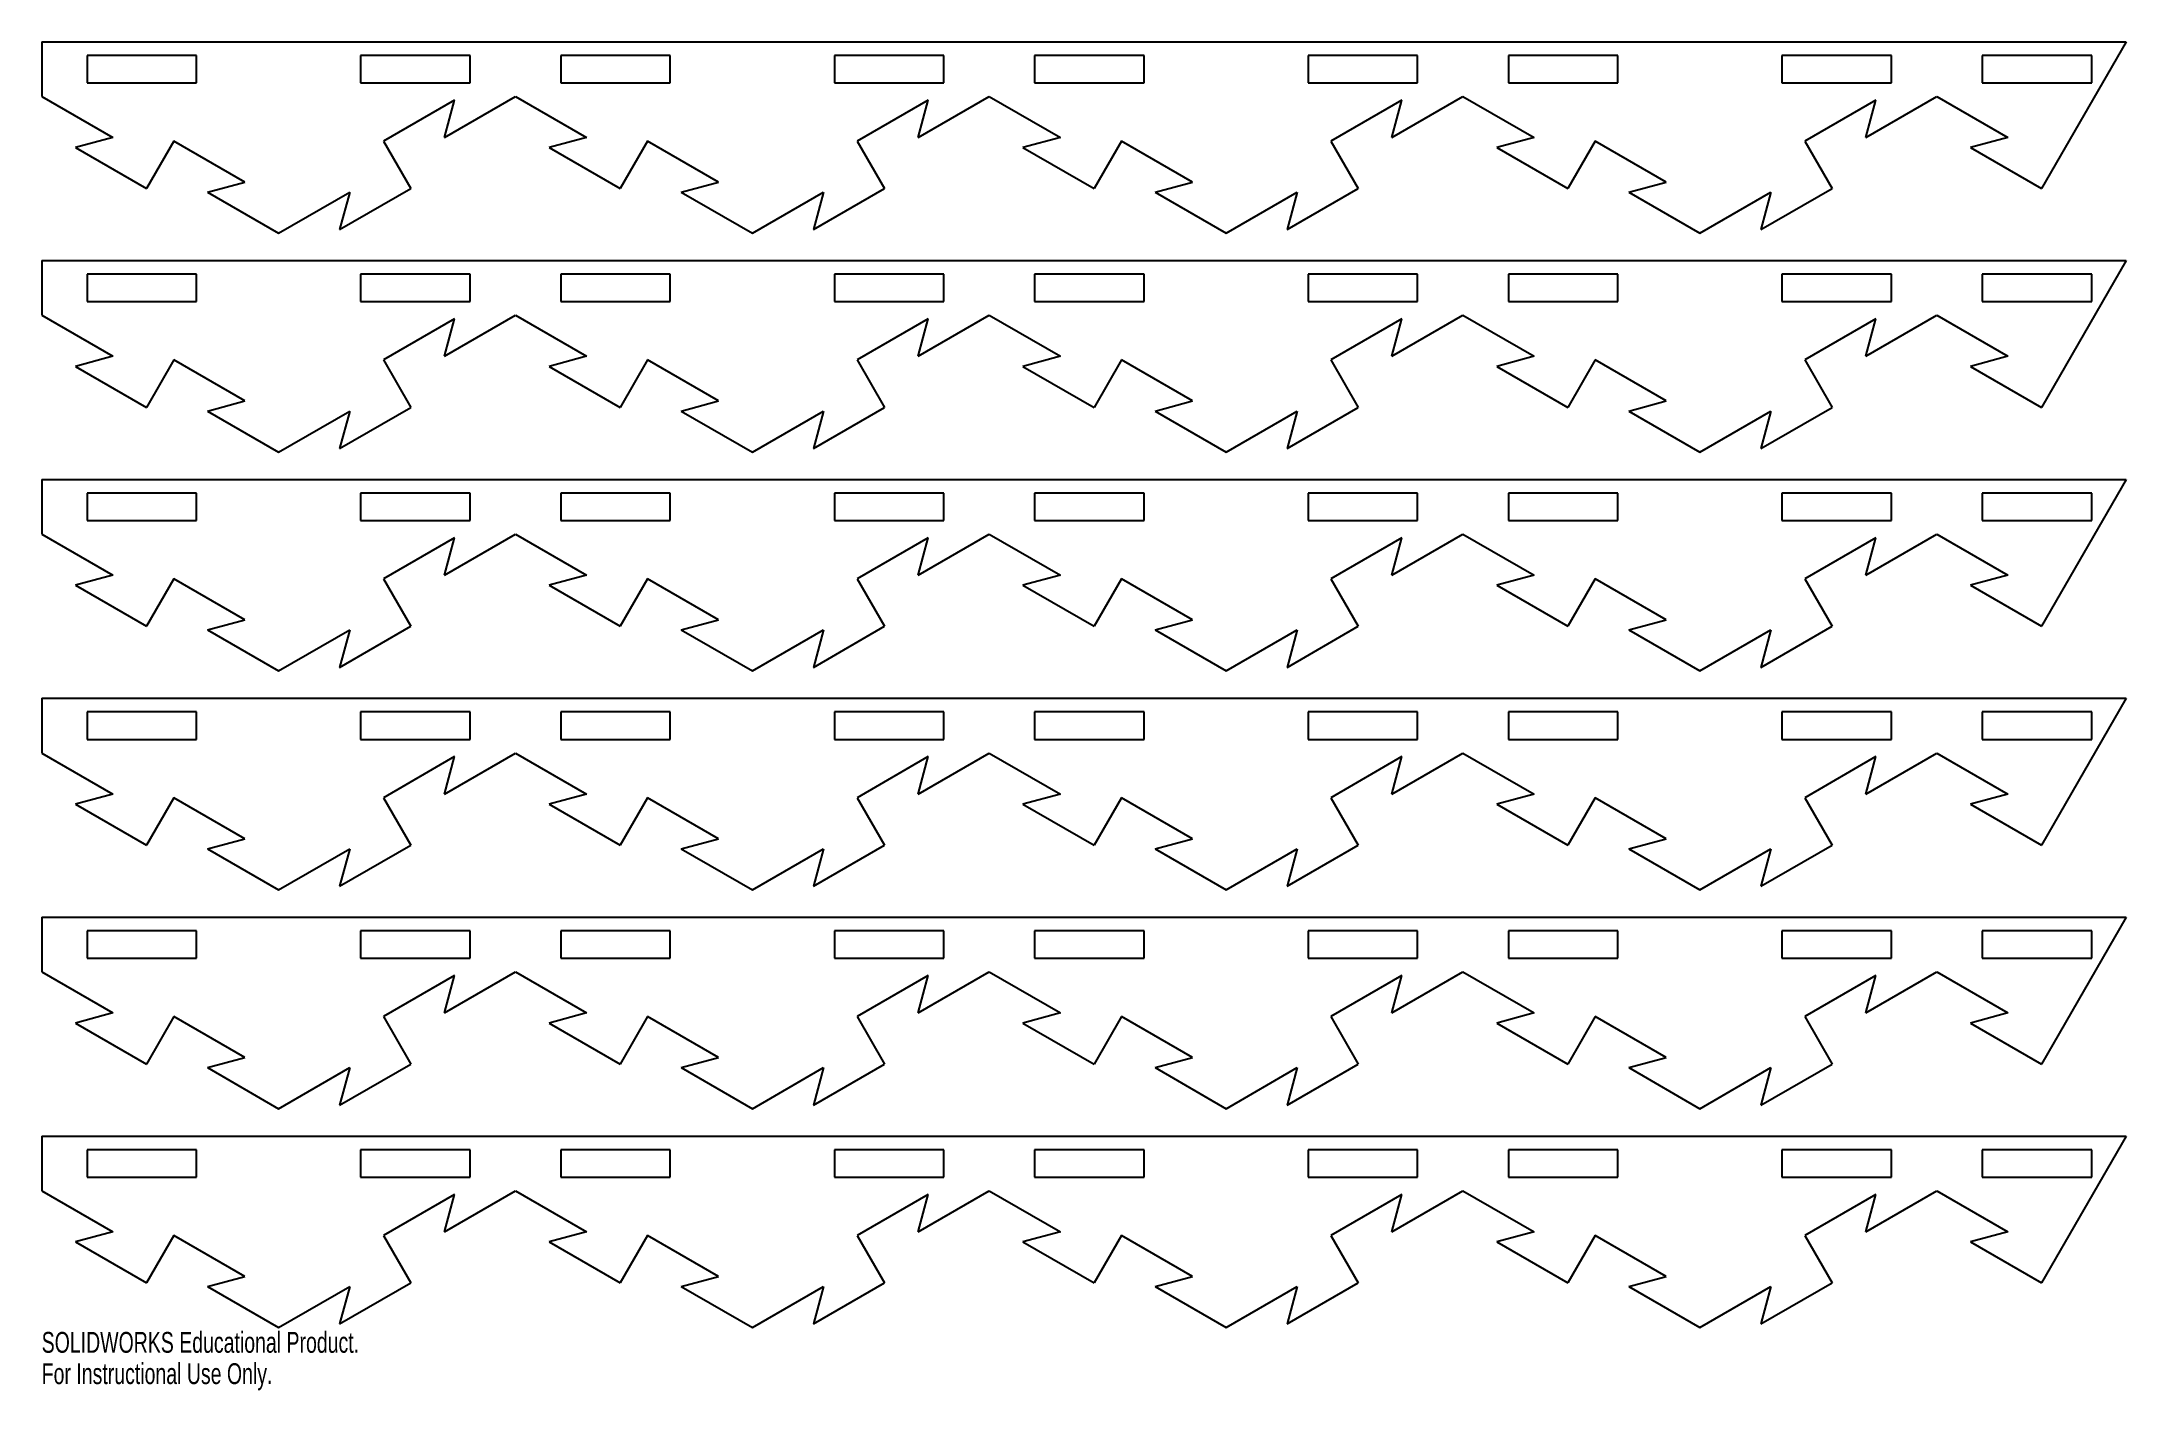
# Model space of a CAD drawing. Header units: inches. Extents: x -2.2 to 16.9, y -11.8 to 0.5.
import ezdxf

# ---------------------------------------------------------------- set-up
doc = ezdxf.new("R2010")
doc.units = ezdxf.units.IN
doc.header["$MEASUREMENT"] = 0
doc.styles.add('SLDTEXTSTYLE0', font='TXT', dxfattribs={"width": 0.7})

msp = doc.modelspace()

# ---------------------------------------------------------------- linework, layer by layer
at = {"color": 7, "linetype": 'Continuous', "lineweight": 25}
for p, q in [((-2.165, 0.5), (16.887, 0.5)), ((-2.165, 0.5), (-2.165, 0)), ((16.887, 0.5), (16.113, -0.842)), ((-0.75, 0.375), (-1.75, 0.375)), ((-1.75, 0.375), (-1.75, 0.125)), ((-0.75, 0.125), (-0.75, 0.375)), ((1.75, 0.375), (0.75, 0.375)), ((0.75, 0.375), (0.75, 0.125)), ((1.75, 0.125), (1.75, 0.375)), ((3.58, 0.375), (2.58, 0.375)), ((2.58, 0.375), (2.58, 0.125)), ((3.58, 0.125), (3.58, 0.375)), ((6.08, 0.375), (5.08, 0.375)), ((5.08, 0.375), (5.08, 0.125)), ((6.08, 0.125), (6.08, 0.375)), ((7.91, 0.375), (6.91, 0.375)), ((6.91, 0.375), (6.91, 0.125)), ((7.91, 0.125), (7.91, 0.375)), ((10.41, 0.375), (9.41, 0.375)), ((9.41, 0.375), (9.41, 0.125)), ((10.41, 0.125), (10.41, 0.375)), ((12.24, 0.375), (11.24, 0.375)), ((11.24, 0.375), (11.24, 0.125)), ((12.24, 0.125), (12.24, 0.375)), ((14.74, 0.375), (13.74, 0.375)), ((13.74, 0.375), (13.74, 0.125)), ((14.74, 0.125), (14.74, 0.375)), ((16.571, 0.375), (15.571, 0.375)), ((15.571, 0.375), (15.571, 0.125)), ((16.571, 0.125), (16.571, 0.375)), ((-2.165, 0), (-1.516, -0.375)), ((-1.75, 0.125), (-0.75, 0.125)), ((0.75, 0.125), (1.75, 0.125)), ((1.516, -0.375), (2.165, 0)), ((2.165, 0), (2.815, -0.375)), ((2.58, 0.125), (3.58, 0.125)), ((5.08, 0.125), (6.08, 0.125)), ((5.846, -0.375), (6.495, 0)), ((6.495, 0), (7.145, -0.375)), ((6.91, 0.125), (7.91, 0.125)), ((9.41, 0.125), (10.41, 0.125)), ((10.176, -0.375), (10.825, 0)), ((10.825, 0), (11.475, -0.375)), ((11.24, 0.125), (12.24, 0.125)), ((13.74, 0.125), (14.74, 0.125)), ((14.506, -0.375), (15.155, 0)), ((15.155, 0), (15.805, -0.375)), ((15.571, 0.125), (16.571, 0.125)), ((1.607, -0.033), (0.958, -0.408)), ((1.516, -0.375), (1.607, -0.033)), ((5.937, -0.033), (5.288, -0.408)), ((5.846, -0.375), (5.937, -0.033)), ((10.267, -0.033), (9.618, -0.408)), ((10.176, -0.375), (10.267, -0.033)), ((14.597, -0.033), (13.948, -0.408)), ((14.506, -0.375), (14.597, -0.033)), ((-1.516, -0.375), (-1.857, -0.467)), ((2.815, -0.375), (2.473, -0.467)), ((7.145, -0.375), (6.803, -0.467)), ((11.475, -0.375), (11.133, -0.467)), ((15.805, -0.375), (15.463, -0.467)), ((-1.857, -0.467), (-1.208, -0.842)), ((-0.958, -0.408), (-1.208, -0.842)), ((-0.308, -0.783), (-0.958, -0.408)), ((0.958, -0.408), (1.208, -0.842)), ((2.473, -0.467), (3.123, -0.842)), ((3.373, -0.408), (3.123, -0.842)), ((4.022, -0.783), (3.373, -0.408)), ((5.288, -0.408), (5.538, -0.842)), ((6.803, -0.467), (7.453, -0.842)), ((7.703, -0.408), (7.453, -0.842)), ((8.352, -0.783), (7.703, -0.408)), ((9.618, -0.408), (9.868, -0.842)), ((11.133, -0.467), (11.783, -0.842)), ((12.033, -0.408), (11.783, -0.842)), ((12.682, -0.783), (12.033, -0.408)), ((13.948, -0.408), (14.198, -0.842)), ((15.463, -0.467), (16.113, -0.842)), ((-0.65, -0.875), (-0.308, -0.783)), ((-0.65, -0.875), (0, -1.25)), ((0, -1.25), (0.65, -0.875)), ((0.558, -1.217), (1.208, -0.842)), ((0.65, -0.875), (0.558, -1.217)), ((3.681, -0.875), (4.022, -0.783)), ((3.681, -0.875), (4.33, -1.25)), ((4.33, -1.25), (4.98, -0.875)), ((4.888, -1.217), (5.538, -0.842)), ((4.98, -0.875), (4.888, -1.217)), ((8.011, -0.875), (8.352, -0.783)), ((8.011, -0.875), (8.66, -1.25)), ((8.66, -1.25), (9.31, -0.875)), ((9.218, -1.217), (9.868, -0.842)), ((9.31, -0.875), (9.218, -1.217)), ((12.341, -0.875), (12.682, -0.783)), ((12.341, -0.875), (12.99, -1.25)), ((12.99, -1.25), (13.64, -0.875)), ((13.548, -1.217), (14.198, -0.842)), ((13.64, -0.875), (13.548, -1.217)), ((-2.165, -1.5), (16.887, -1.5)), ((-2.165, -1.5), (-2.165, -2)), ((16.887, -1.5), (16.113, -2.842)), ((-0.75, -1.625), (-1.75, -1.625)), ((-1.75, -1.625), (-1.75, -1.875)), ((-0.75, -1.875), (-0.75, -1.625)), ((0.75, -1.625), (0.75, -1.875)), ((1.75, -1.625), (0.75, -1.625)), ((1.75, -1.875), (1.75, -1.625)), ((3.58, -1.625), (2.58, -1.625)), ((2.58, -1.625), (2.58, -1.875)), ((3.58, -1.875), (3.58, -1.625)), ((6.08, -1.625), (5.08, -1.625)), ((5.08, -1.625), (5.08, -1.875)), ((6.08, -1.875), (6.08, -1.625)), ((7.91, -1.625), (6.91, -1.625)), ((6.91, -1.625), (6.91, -1.875)), ((7.91, -1.875), (7.91, -1.625)), ((10.41, -1.625), (9.41, -1.625)), ((9.41, -1.625), (9.41, -1.875)), ((10.41, -1.875), (10.41, -1.625)), ((12.24, -1.625), (11.24, -1.625)), ((11.24, -1.625), (11.24, -1.875)), ((12.24, -1.875), (12.24, -1.625)), ((14.74, -1.625), (13.74, -1.625)), ((13.74, -1.625), (13.74, -1.875)), ((14.74, -1.875), (14.74, -1.625)), ((16.571, -1.625), (15.571, -1.625)), ((15.571, -1.625), (15.571, -1.875)), ((16.571, -1.875), (16.571, -1.625)), ((-1.75, -1.875), (-0.75, -1.875)), ((0.75, -1.875), (1.75, -1.875)), ((2.58, -1.875), (3.58, -1.875)), ((5.08, -1.875), (6.08, -1.875)), ((6.91, -1.875), (7.91, -1.875)), ((9.41, -1.875), (10.41, -1.875)), ((11.24, -1.875), (12.24, -1.875)), ((13.74, -1.875), (14.74, -1.875)), ((15.571, -1.875), (16.571, -1.875)), ((-2.165, -2), (-1.516, -2.375)), ((1.607, -2.033), (0.958, -2.408)), ((1.516, -2.375), (2.165, -2)), ((1.516, -2.375), (1.607, -2.033)), ((2.165, -2), (2.815, -2.375)), ((5.937, -2.033), (5.288, -2.408)), ((5.846, -2.375), (6.495, -2)), ((5.846, -2.375), (5.937, -2.033)), ((6.495, -2), (7.145, -2.375)), ((10.267, -2.033), (9.618, -2.408)), ((10.176, -2.375), (10.825, -2)), ((10.176, -2.375), (10.267, -2.033)), ((10.825, -2), (11.475, -2.375)), ((14.597, -2.033), (13.948, -2.408)), ((14.506, -2.375), (15.155, -2)), ((14.506, -2.375), (14.597, -2.033)), ((15.155, -2), (15.805, -2.375)), ((-1.516, -2.375), (-1.857, -2.467)), ((-1.857, -2.467), (-1.208, -2.842)), ((-0.958, -2.408), (-1.208, -2.842)), ((-0.308, -2.783), (-0.958, -2.408)), ((0.958, -2.408), (1.208, -2.842)), ((2.815, -2.375), (2.473, -2.467)), ((2.473, -2.467), (3.123, -2.842)), ((3.373, -2.408), (3.123, -2.842)), ((4.022, -2.783), (3.373, -2.408)), ((5.288, -2.408), (5.538, -2.842)), ((7.145, -2.375), (6.803, -2.467)), ((6.803, -2.467), (7.453, -2.842)), ((7.703, -2.408), (7.453, -2.842)), ((8.352, -2.783), (7.703, -2.408)), ((9.618, -2.408), (9.868, -2.842)), ((11.475, -2.375), (11.133, -2.467)), ((11.133, -2.467), (11.783, -2.842)), ((12.033, -2.408), (11.783, -2.842)), ((12.682, -2.783), (12.033, -2.408)), ((13.948, -2.408), (14.198, -2.842)), ((15.805, -2.375), (15.463, -2.467)), ((15.463, -2.467), (16.113, -2.842)), ((-0.65, -2.875), (-0.308, -2.783)), ((0.558, -3.217), (1.208, -2.842)), ((3.681, -2.875), (4.022, -2.783)), ((4.888, -3.217), (5.538, -2.842)), ((8.011, -2.875), (8.352, -2.783)), ((9.218, -3.217), (9.868, -2.842)), ((12.341, -2.875), (12.682, -2.783)), ((13.548, -3.217), (14.198, -2.842)), ((-0.65, -2.875), (0, -3.25)), ((0, -3.25), (0.65, -2.875)), ((0.65, -2.875), (0.558, -3.217)), ((3.681, -2.875), (4.33, -3.25)), ((4.33, -3.25), (4.98, -2.875)), ((4.98, -2.875), (4.888, -3.217)), ((8.011, -2.875), (8.66, -3.25)), ((8.66, -3.25), (9.31, -2.875)), ((9.31, -2.875), (9.218, -3.217)), ((12.341, -2.875), (12.99, -3.25)), ((12.99, -3.25), (13.64, -2.875)), ((13.64, -2.875), (13.548, -3.217)), ((-2.165, -3.5), (16.887, -3.5)), ((-2.165, -3.5), (-2.165, -4)), ((16.887, -3.5), (16.113, -4.842)), ((-0.75, -3.625), (-1.75, -3.625)), ((-1.75, -3.625), (-1.75, -3.875)), ((-0.75, -3.875), (-0.75, -3.625)), ((1.75, -3.625), (0.75, -3.625)), ((0.75, -3.625), (0.75, -3.875)), ((1.75, -3.875), (1.75, -3.625)), ((3.58, -3.625), (2.58, -3.625)), ((2.58, -3.625), (2.58, -3.875)), ((3.58, -3.875), (3.58, -3.625)), ((6.08, -3.625), (5.08, -3.625)), ((5.08, -3.625), (5.08, -3.875)), ((6.08, -3.875), (6.08, -3.625)), ((7.91, -3.625), (6.91, -3.625)), ((6.91, -3.625), (6.91, -3.875)), ((7.91, -3.875), (7.91, -3.625)), ((10.41, -3.625), (9.41, -3.625)), ((9.41, -3.625), (9.41, -3.875)), ((10.41, -3.875), (10.41, -3.625)), ((12.24, -3.625), (11.24, -3.625)), ((11.24, -3.625), (11.24, -3.875)), ((12.24, -3.875), (12.24, -3.625)), ((14.74, -3.625), (13.74, -3.625)), ((13.74, -3.625), (13.74, -3.875)), ((14.74, -3.875), (14.74, -3.625)), ((16.571, -3.625), (15.571, -3.625)), ((15.571, -3.625), (15.571, -3.875)), ((16.571, -3.875), (16.571, -3.625)), ((-2.165, -4), (-1.516, -4.375)), ((-1.75, -3.875), (-0.75, -3.875)), ((0.75, -3.875), (1.75, -3.875)), ((1.516, -4.375), (2.165, -4)), ((2.165, -4), (2.815, -4.375)), ((2.58, -3.875), (3.58, -3.875)), ((5.08, -3.875), (6.08, -3.875)), ((5.846, -4.375), (6.495, -4)), ((6.495, -4), (7.145, -4.375)), ((6.91, -3.875), (7.91, -3.875)), ((9.41, -3.875), (10.41, -3.875)), ((10.176, -4.375), (10.825, -4)), ((10.825, -4), (11.475, -4.375)), ((11.24, -3.875), (12.24, -3.875)), ((13.74, -3.875), (14.74, -3.875)), ((14.506, -4.375), (15.155, -4)), ((15.155, -4), (15.805, -4.375)), ((15.571, -3.875), (16.571, -3.875)), ((1.607, -4.033), (0.958, -4.408)), ((1.516, -4.375), (1.607, -4.033)), ((5.937, -4.033), (5.288, -4.408)), ((5.846, -4.375), (5.937, -4.033)), ((10.267, -4.033), (9.618, -4.408)), ((10.176, -4.375), (10.267, -4.033)), ((14.597, -4.033), (13.948, -4.408)), ((14.506, -4.375), (14.597, -4.033)), ((-1.516, -4.375), (-1.857, -4.467)), ((2.815, -4.375), (2.473, -4.467)), ((7.145, -4.375), (6.803, -4.467)), ((11.475, -4.375), (11.133, -4.467)), ((15.805, -4.375), (15.463, -4.467)), ((-1.857, -4.467), (-1.208, -4.842)), ((-0.958, -4.408), (-1.208, -4.842)), ((-0.308, -4.783), (-0.958, -4.408)), ((0.958, -4.408), (1.208, -4.842)), ((2.473, -4.467), (3.123, -4.842)), ((3.373, -4.408), (3.123, -4.842)), ((4.022, -4.783), (3.373, -4.408)), ((5.288, -4.408), (5.538, -4.842)), ((6.803, -4.467), (7.453, -4.842)), ((7.703, -4.408), (7.453, -4.842)), ((8.352, -4.783), (7.703, -4.408)), ((9.618, -4.408), (9.868, -4.842)), ((11.133, -4.467), (11.783, -4.842)), ((12.033, -4.408), (11.783, -4.842)), ((12.682, -4.783), (12.033, -4.408)), ((13.948, -4.408), (14.198, -4.842)), ((15.463, -4.467), (16.113, -4.842)), ((-0.65, -4.875), (-0.308, -4.783)), ((-0.65, -4.875), (0, -5.25)), ((0, -5.25), (0.65, -4.875)), ((0.558, -5.217), (1.208, -4.842)), ((0.65, -4.875), (0.558, -5.217)), ((3.681, -4.875), (4.022, -4.783)), ((3.681, -4.875), (4.33, -5.25)), ((4.33, -5.25), (4.98, -4.875)), ((4.888, -5.217), (5.538, -4.842)), ((4.98, -4.875), (4.888, -5.217)), ((8.011, -4.875), (8.352, -4.783)), ((8.011, -4.875), (8.66, -5.25)), ((8.66, -5.25), (9.31, -4.875)), ((9.218, -5.217), (9.868, -4.842)), ((9.31, -4.875), (9.218, -5.217)), ((12.341, -4.875), (12.682, -4.783)), ((12.341, -4.875), (12.99, -5.25)), ((12.99, -5.25), (13.64, -4.875)), ((13.548, -5.217), (14.198, -4.842)), ((13.64, -4.875), (13.548, -5.217)), ((-2.165, -5.5), (16.887, -5.5)), ((-2.165, -5.5), (-2.165, -6)), ((16.887, -5.5), (16.113, -6.842)), ((-0.75, -5.625), (-1.75, -5.625)), ((-1.75, -5.625), (-1.75, -5.875)), ((-0.75, -5.875), (-0.75, -5.625)), ((1.75, -5.625), (0.75, -5.625)), ((0.75, -5.625), (0.75, -5.875)), ((1.75, -5.875), (1.75, -5.625)), ((3.58, -5.625), (2.58, -5.625)), ((2.58, -5.625), (2.58, -5.875)), ((3.58, -5.875), (3.58, -5.625)), ((6.08, -5.625), (5.08, -5.625)), ((5.08, -5.625), (5.08, -5.875)), ((6.08, -5.875), (6.08, -5.625)), ((7.91, -5.625), (6.91, -5.625)), ((6.91, -5.625), (6.91, -5.875)), ((7.91, -5.875), (7.91, -5.625)), ((10.41, -5.625), (9.41, -5.625)), ((9.41, -5.625), (9.41, -5.875)), ((10.41, -5.875), (10.41, -5.625)), ((12.24, -5.625), (11.24, -5.625)), ((11.24, -5.625), (11.24, -5.875)), ((12.24, -5.875), (12.24, -5.625)), ((14.74, -5.625), (13.74, -5.625)), ((13.74, -5.625), (13.74, -5.875)), ((14.74, -5.875), (14.74, -5.625)), ((16.571, -5.625), (15.571, -5.625)), ((15.571, -5.625), (15.571, -5.875)), ((16.571, -5.875), (16.571, -5.625)), ((-1.75, -5.875), (-0.75, -5.875)), ((0.75, -5.875), (1.75, -5.875)), ((2.58, -5.875), (3.58, -5.875)), ((5.08, -5.875), (6.08, -5.875)), ((6.91, -5.875), (7.91, -5.875)), ((9.41, -5.875), (10.41, -5.875)), ((11.24, -5.875), (12.24, -5.875)), ((13.74, -5.875), (14.74, -5.875)), ((15.571, -5.875), (16.571, -5.875)), ((-2.165, -6), (-1.516, -6.375)), ((1.607, -6.033), (0.958, -6.408)), ((1.516, -6.375), (2.165, -6)), ((1.516, -6.375), (1.607, -6.033)), ((2.165, -6), (2.815, -6.375)), ((5.937, -6.033), (5.288, -6.408)), ((5.846, -6.375), (6.495, -6)), ((5.846, -6.375), (5.937, -6.033)), ((6.495, -6), (7.145, -6.375)), ((10.267, -6.033), (9.618, -6.408)), ((10.176, -6.375), (10.825, -6)), ((10.176, -6.375), (10.267, -6.033)), ((10.825, -6), (11.475, -6.375)), ((14.597, -6.033), (13.948, -6.408)), ((14.506, -6.375), (15.155, -6)), ((14.506, -6.375), (14.597, -6.033)), ((15.155, -6), (15.805, -6.375)), ((-1.516, -6.375), (-1.857, -6.467)), ((-1.857, -6.467), (-1.208, -6.842)), ((-0.958, -6.408), (-1.208, -6.842)), ((-0.308, -6.783), (-0.958, -6.408)), ((0.958, -6.408), (1.208, -6.842)), ((2.815, -6.375), (2.473, -6.467)), ((2.473, -6.467), (3.123, -6.842)), ((3.373, -6.408), (3.123, -6.842)), ((4.022, -6.783), (3.373, -6.408)), ((5.288, -6.408), (5.538, -6.842)), ((7.145, -6.375), (6.803, -6.467)), ((6.803, -6.467), (7.453, -6.842)), ((7.703, -6.408), (7.453, -6.842)), ((8.352, -6.783), (7.703, -6.408)), ((9.618, -6.408), (9.868, -6.842)), ((11.475, -6.375), (11.133, -6.467)), ((11.133, -6.467), (11.783, -6.842)), ((12.033, -6.408), (11.783, -6.842)), ((12.682, -6.783), (12.033, -6.408)), ((13.948, -6.408), (14.198, -6.842)), ((15.805, -6.375), (15.463, -6.467)), ((15.463, -6.467), (16.113, -6.842)), ((-0.65, -6.875), (-0.308, -6.783)), ((0.558, -7.217), (1.208, -6.842)), ((3.681, -6.875), (4.022, -6.783)), ((4.888, -7.217), (5.538, -6.842)), ((8.011, -6.875), (8.352, -6.783)), ((9.218, -7.217), (9.868, -6.842)), ((12.341, -6.875), (12.682, -6.783)), ((13.548, -7.217), (14.198, -6.842)), ((-0.65, -6.875), (0, -7.25)), ((0, -7.25), (0.65, -6.875)), ((0.65, -6.875), (0.558, -7.217)), ((3.681, -6.875), (4.33, -7.25)), ((4.33, -7.25), (4.98, -6.875)), ((4.98, -6.875), (4.888, -7.217)), ((8.011, -6.875), (8.66, -7.25)), ((8.66, -7.25), (9.31, -6.875)), ((9.31, -6.875), (9.218, -7.217)), ((12.341, -6.875), (12.99, -7.25)), ((12.99, -7.25), (13.64, -6.875)), ((13.64, -6.875), (13.548, -7.217)), ((-2.165, -7.5), (16.887, -7.5)), ((-2.165, -7.5), (-2.165, -8)), ((16.887, -7.5), (16.113, -8.842)), ((-0.75, -7.625), (-1.75, -7.625)), ((-1.75, -7.625), (-1.75, -7.875)), ((-0.75, -7.875), (-0.75, -7.625)), ((1.75, -7.625), (0.75, -7.625)), ((0.75, -7.625), (0.75, -7.875)), ((1.75, -7.875), (1.75, -7.625)), ((3.58, -7.625), (2.58, -7.625)), ((2.58, -7.625), (2.58, -7.875)), ((3.58, -7.875), (3.58, -7.625)), ((6.08, -7.625), (5.08, -7.625)), ((5.08, -7.625), (5.08, -7.875)), ((6.08, -7.875), (6.08, -7.625)), ((7.91, -7.625), (6.91, -7.625)), ((6.91, -7.625), (6.91, -7.875)), ((7.91, -7.875), (7.91, -7.625)), ((10.41, -7.625), (9.41, -7.625)), ((9.41, -7.625), (9.41, -7.875)), ((10.41, -7.875), (10.41, -7.625)), ((12.24, -7.625), (11.24, -7.625)), ((11.24, -7.625), (11.24, -7.875)), ((12.24, -7.875), (12.24, -7.625)), ((14.74, -7.625), (13.74, -7.625)), ((13.74, -7.625), (13.74, -7.875)), ((14.74, -7.875), (14.74, -7.625)), ((16.571, -7.625), (15.571, -7.625)), ((15.571, -7.625), (15.571, -7.875)), ((16.571, -7.875), (16.571, -7.625)), ((-2.165, -8), (-1.516, -8.375)), ((-1.75, -7.875), (-0.75, -7.875)), ((0.75, -7.875), (1.75, -7.875)), ((1.516, -8.375), (2.165, -8)), ((2.165, -8), (2.815, -8.375)), ((2.58, -7.875), (3.58, -7.875)), ((5.08, -7.875), (6.08, -7.875)), ((5.846, -8.375), (6.495, -8)), ((6.495, -8), (7.145, -8.375)), ((6.91, -7.875), (7.91, -7.875)), ((9.41, -7.875), (10.41, -7.875)), ((10.176, -8.375), (10.825, -8)), ((10.825, -8), (11.475, -8.375)), ((11.24, -7.875), (12.24, -7.875)), ((13.74, -7.875), (14.74, -7.875)), ((14.506, -8.375), (15.155, -8)), ((15.155, -8), (15.805, -8.375)), ((15.571, -7.875), (16.571, -7.875)), ((1.607, -8.033), (0.958, -8.408)), ((1.516, -8.375), (1.607, -8.033)), ((5.937, -8.033), (5.288, -8.408)), ((5.846, -8.375), (5.937, -8.033)), ((10.267, -8.033), (9.618, -8.408)), ((10.176, -8.375), (10.267, -8.033)), ((14.597, -8.033), (13.948, -8.408)), ((14.506, -8.375), (14.597, -8.033)), ((-1.516, -8.375), (-1.857, -8.467)), ((2.815, -8.375), (2.473, -8.467)), ((7.145, -8.375), (6.803, -8.467)), ((11.475, -8.375), (11.133, -8.467)), ((15.805, -8.375), (15.463, -8.467)), ((-1.857, -8.467), (-1.208, -8.842)), ((-0.958, -8.408), (-1.208, -8.842)), ((-0.308, -8.783), (-0.958, -8.408)), ((0.958, -8.408), (1.208, -8.842)), ((2.473, -8.467), (3.123, -8.842)), ((3.373, -8.408), (3.123, -8.842)), ((4.022, -8.783), (3.373, -8.408)), ((5.288, -8.408), (5.538, -8.842)), ((6.803, -8.467), (7.453, -8.842)), ((7.703, -8.408), (7.453, -8.842)), ((8.352, -8.783), (7.703, -8.408)), ((9.618, -8.408), (9.868, -8.842)), ((11.133, -8.467), (11.783, -8.842)), ((12.033, -8.408), (11.783, -8.842)), ((12.682, -8.783), (12.033, -8.408)), ((13.948, -8.408), (14.198, -8.842)), ((15.463, -8.467), (16.113, -8.842)), ((-0.65, -8.875), (-0.308, -8.783)), ((-0.65, -8.875), (0, -9.25)), ((0, -9.25), (0.65, -8.875)), ((0.558, -9.217), (1.208, -8.842)), ((0.65, -8.875), (0.558, -9.217)), ((3.681, -8.875), (4.022, -8.783)), ((3.681, -8.875), (4.33, -9.25)), ((4.33, -9.25), (4.98, -8.875)), ((4.888, -9.217), (5.538, -8.842)), ((4.98, -8.875), (4.888, -9.217)), ((8.011, -8.875), (8.352, -8.783)), ((8.011, -8.875), (8.66, -9.25)), ((8.66, -9.25), (9.31, -8.875)), ((9.218, -9.217), (9.868, -8.842)), ((9.31, -8.875), (9.218, -9.217)), ((12.341, -8.875), (12.682, -8.783)), ((12.341, -8.875), (12.99, -9.25)), ((12.99, -9.25), (13.64, -8.875)), ((13.548, -9.217), (14.198, -8.842)), ((13.64, -8.875), (13.548, -9.217)), ((-2.165, -9.5), (16.887, -9.5)), ((-2.165, -9.5), (-2.165, -10)), ((16.887, -9.5), (16.113, -10.842)), ((-1.75, -9.625), (-1.75, -9.875)), ((-0.75, -9.625), (-1.75, -9.625)), ((-0.75, -9.875), (-0.75, -9.625)), ((1.75, -9.625), (0.75, -9.625)), ((0.75, -9.625), (0.75, -9.875)), ((1.75, -9.875), (1.75, -9.625)), ((2.58, -9.625), (2.58, -9.875)), ((3.58, -9.625), (2.58, -9.625)), ((3.58, -9.875), (3.58, -9.625)), ((6.08, -9.625), (5.08, -9.625)), ((5.08, -9.625), (5.08, -9.875)), ((6.08, -9.875), (6.08, -9.625)), ((7.91, -9.625), (6.91, -9.625)), ((6.91, -9.625), (6.91, -9.875)), ((7.91, -9.875), (7.91, -9.625)), ((10.41, -9.625), (9.41, -9.625)), ((9.41, -9.625), (9.41, -9.875)), ((10.41, -9.875), (10.41, -9.625)), ((12.24, -9.625), (11.24, -9.625)), ((11.24, -9.625), (11.24, -9.875)), ((12.24, -9.875), (12.24, -9.625)), ((14.74, -9.625), (13.74, -9.625)), ((13.74, -9.625), (13.74, -9.875)), ((14.74, -9.875), (14.74, -9.625)), ((16.571, -9.625), (15.571, -9.625)), ((15.571, -9.625), (15.571, -9.875)), ((16.571, -9.875), (16.571, -9.625)), ((-1.75, -9.875), (-0.75, -9.875)), ((0.75, -9.875), (1.75, -9.875)), ((2.58, -9.875), (3.58, -9.875)), ((5.08, -9.875), (6.08, -9.875)), ((6.91, -9.875), (7.91, -9.875)), ((9.41, -9.875), (10.41, -9.875)), ((11.24, -9.875), (12.24, -9.875)), ((13.74, -9.875), (14.74, -9.875)), ((15.571, -9.875), (16.571, -9.875)), ((-2.165, -10), (-1.516, -10.375)), ((1.607, -10.033), (0.958, -10.408)), ((1.516, -10.375), (2.165, -10)), ((1.516, -10.375), (1.607, -10.033)), ((2.165, -10), (2.815, -10.375)), ((5.937, -10.033), (5.288, -10.408)), ((5.846, -10.375), (6.495, -10)), ((5.846, -10.375), (5.937, -10.033)), ((6.495, -10), (7.145, -10.375)), ((10.267, -10.033), (9.618, -10.408)), ((10.176, -10.375), (10.825, -10)), ((10.176, -10.375), (10.267, -10.033)), ((10.825, -10), (11.475, -10.375)), ((14.597, -10.033), (13.948, -10.408)), ((14.506, -10.375), (15.155, -10)), ((14.506, -10.375), (14.597, -10.033)), ((15.155, -10), (15.805, -10.375)), ((-1.516, -10.375), (-1.857, -10.467)), ((-1.857, -10.467), (-1.208, -10.842)), ((-0.958, -10.408), (-1.208, -10.842)), ((-0.308, -10.783), (-0.958, -10.408)), ((0.958, -10.408), (1.208, -10.842)), ((2.815, -10.375), (2.473, -10.467)), ((2.473, -10.467), (3.123, -10.842)), ((3.373, -10.408), (3.123, -10.842)), ((4.022, -10.783), (3.373, -10.408)), ((5.288, -10.408), (5.538, -10.842)), ((7.145, -10.375), (6.803, -10.467)), ((6.803, -10.467), (7.453, -10.842)), ((7.703, -10.408), (7.453, -10.842)), ((8.352, -10.783), (7.703, -10.408)), ((9.618, -10.408), (9.868, -10.842)), ((11.475, -10.375), (11.133, -10.467)), ((11.133, -10.467), (11.783, -10.842)), ((12.033, -10.408), (11.783, -10.842)), ((12.682, -10.783), (12.033, -10.408)), ((13.948, -10.408), (14.198, -10.842)), ((15.805, -10.375), (15.463, -10.467)), ((15.463, -10.467), (16.113, -10.842)), ((-0.65, -10.875), (-0.308, -10.783)), ((0.558, -11.217), (1.208, -10.842)), ((3.681, -10.875), (4.022, -10.783)), ((4.888, -11.217), (5.538, -10.842)), ((8.011, -10.875), (8.352, -10.783)), ((9.218, -11.217), (9.868, -10.842)), ((12.341, -10.875), (12.682, -10.783)), ((13.548, -11.217), (14.198, -10.842)), ((-0.65, -10.875), (0, -11.25)), ((0, -11.25), (0.65, -10.875)), ((0.65, -10.875), (0.558, -11.217)), ((3.681, -10.875), (4.33, -11.25)), ((4.33, -11.25), (4.98, -10.875)), ((4.98, -10.875), (4.888, -11.217)), ((8.011, -10.875), (8.66, -11.25)), ((8.66, -11.25), (9.31, -10.875)), ((9.31, -10.875), (9.218, -11.217)), ((12.341, -10.875), (12.99, -11.25)), ((12.99, -11.25), (13.64, -10.875)), ((13.64, -10.875), (13.548, -11.217))]:
    msp.add_line(p, q, dxfattribs=at)

# ---------------------------------------------------------------- texts
at = {"color": 7, "linetype": 'Continuous', "char_height": 0.1903, "attachment_point": 1, "style": 'SLDTEXTSTYLE0'}
for s, insert in [('SOLIDWORKS Educational Product.', (-2.165, -11.29)), ('For Instructional Use Only.', (-2.165, -11.576))]:
    msp.add_mtext(s, dxfattribs=dict(at, insert=insert))

doc.saveas('drawing.dxf')
